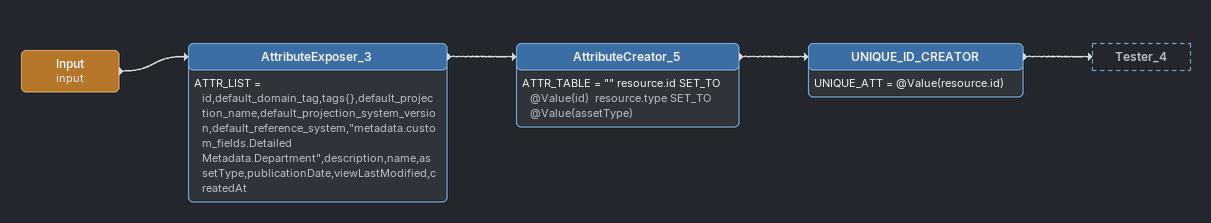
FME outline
Input (input)
    -> AttributeExposer_3
AttributeExposer_3
    ATTR_LIST = id,default_domain_tag,tags{},default_projection_name,default_projection_system_version,default_reference_system,"metadata.custom_fields.Detailed Metadata.Department",description,name,assetType,publicationDate,viewLastModified,createdAt
    -> AttributeCreator_5
AttributeCreator_5
    ATTR_TABLE = "" resource.id SET_TO @Value(id)  resource.type SET_TO @Value(assetType)
    -> UNIQUE_ID_CREATOR
UNIQUE_ID_CREATOR
    UNIQUE_ATT = @Value(resource.id)
    -> Tester_4
